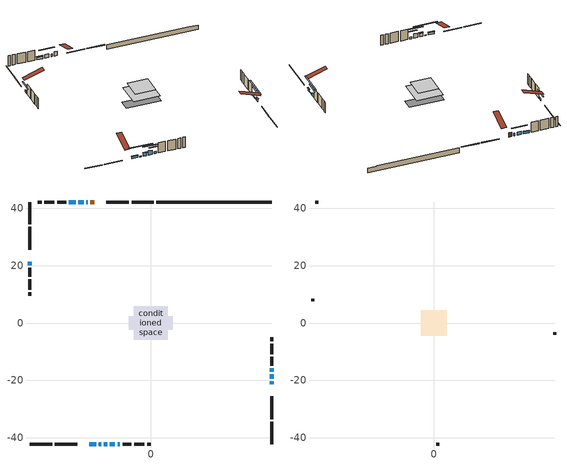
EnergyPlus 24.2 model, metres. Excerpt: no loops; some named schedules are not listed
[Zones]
conditioned space
 floor adiabatic (AdiabaticFloorConstruction): -5.89,-5.89 -5.89,5.89 5.89,5.89 5.89,-5.89 z2.75
 floor foundation (Slab1 construction): -7.62,-2.44 -7.62,2.44 7.62,2.44 7.62,-2.44 z-1.98
 wall outside (RimJoist1 construction): 1.08,42.24 -6.69,42.24 / -42.24,-42.24 -34.47,-42.24 / -42.24,42.24 -42.24,34.47 / 42.24,-42.24 42.24,-34.47 z0.31:0.61
 wall outside (RimJoist2 construction): -7.62,42.24 -15.57,42.24 / -33.54,-42.24 -25.59,-42.24 / -42.24,33.54 -42.24,25.59 / 42.24,-33.54 42.24,-25.59 z0.31:0.61
 wall outside (AdiabaticWallConstruction 1): -19.73,42.24 -21.1,42.24 z0.31:2.34
 wall outside (AdiabaticWallConstruction): -22.03,42.24 -22.45,42.24 / 42.24,-21.43 42.24,-20.36 z0.31:1.53; -21.43,-42.24 -18.99,-42.24 / -26.21,42.24 -28.65,42.24 z0.31:1.33; -18.07,-42.24 -17.32,-42.24 / 42.24,-19.44 42.24,-17.96 z0.31:0.64; -16.4,-42.24 -15.18,-42.24 / 42.24,-17.03 42.24,-15.81 / -23.38,42.24 -25.28,42.24 z0.31:1.89; -14.25,-42.24 -12.52,-42.24 z0.31:2.34; -11.59,-42.24 -10.75,-42.24 z0.31:1.23; -42.24,21.43 -42.24,20.21 z0.31:1.15
 wall outside (Wall1 construction): -29.58,42.24 -32.68,42.24 / -9.83,-42.24 -6.73,-42.24 / -42.24,19.28 -42.24,16.18 / 42.24,-14.88 42.24,-11.79 z0.31:5.19
 wall outside (Wall2 construction): -33.61,42.24 -37.2,42.24 / -5.8,-42.24 -2.2,-42.24 / -42.24,15.25 -42.24,11.66 / 42.24,-10.86 42.24,-7.26 z0.31:5.19
 wall outside (Wall3 construction): -38.13,42.24 -39.43,42.24 / -1.27,-42.24 0.02,-42.24 / -42.24,10.73 -42.24,9.43 / 42.24,-6.33 42.24,-5.04 z0.31:5.19
 wall foundation (FoundationWall1 construction): 2.01,42.24,-1.98 2.01,42.24,0.31 38.22,42.24,0.31 38.22,42.24,0.13 42.24,42.24,0.13 42.24,42.24,-1.98
 window (WindowConstruction 9): -22.03,42.24 -22.45,42.24 z0.31:1.53
 window (WindowConstruction 7): 42.24,-21.43 42.24,-20.36 z0.31:1.53
 window (WindowConstruction 8): -21.43,-42.24 -18.99,-42.24 z0.31:1.32
 window (WindowConstruction 10): -18.06,-42.24 -17.33,-42.24 z0.31:0.64
 window (WindowConstruction 11): 42.24,-19.44 42.24,-17.96 z0.31:0.64
 window (WindowConstruction): -16.4,-42.24 -15.18,-42.24 z0.31:1.89
 window (WindowConstruction 1): -14.25,-42.24 -12.52,-42.24 z0.31:2.34
 window (WindowConstruction 2): -11.59,-42.24 -10.75,-42.24 z0.31:1.22
 window (WindowConstruction 3): 42.24,-17.03 42.24,-15.81 z0.31:1.89
 window (WindowConstruction 4): -23.38,42.24 -25.28,42.24 z0.31:1.89
 window (WindowConstruction 5): -42.24,21.43 -42.24,20.21 z0.31:1.15
 window (WindowConstruction 6): -26.21,42.24 -28.65,42.24 z0.31:1.32
 door (Door): -19.73,42.24 -21.1,42.24 z0.31:2.34
 ceiling adiabatic (AdiabaticFloorConstruction): 5.89,-5.89 5.89,5.89 -5.89,5.89 -5.89,-5.89 z2.75
attic - vented
 floor to conditioned space (Floor1 construction Reversed): -4.49,-4.49 -4.49,4.49 4.49,4.49 4.49,-4.49 z5.19
 wall outside (Wall4 construction): -40.35,42.24 -41.31,42.24 / 0.95,-42.24 1.91,-42.24 / -42.24,8.51 -42.24,7.55 / 42.24,-4.11 42.24,-3.15 z0.31:5.19
 roof outside (Roof1 construction): -18.8,42.24,5.19 -18.8,33.5,8.1 -16.5,33.5,8.1 -16.5,42.24,5.19; -22.36,-42.24,5.19 -22.36,-33.5,8.1 -24.66,-33.5,8.1 -24.66,-42.24,5.19; -42.24,22.36,5.19 -33.5,22.36,8.1 -33.5,24.66,8.1 -42.24,24.66,5.19; 42.24,-22.36,5.19 33.5,-22.36,8.1 33.5,-24.66,8.1 42.24,-24.66,5.19
shading: 42.24,-20.16 42.24,-21.63 42.65,-21.63 42.65,-20.16 z1.73; -18.79,-42.24 -21.63,-42.24 -21.63,-42.65 -18.79,-42.65 z1.53; -12.37,-42.24 -23.02,-42.24 -23.02,-42.65 -12.37,-42.65 z5.6; 42.24,-13 42.24,-24.39 42.65,-24.39 42.65,-13 z5.6; -14.98,-42.24 -16.6,-42.24 -16.6,-42.65 -14.98,-42.65 z2.09; -10,-42.24 -16.77,-42.24 -16.77,-42.65 -10,-42.65 z4.86; -8.23,-42.24 -14.11,-42.24 -14.11,-42.65 -8.23,-42.65 z3.75; 42.24,-13.29 42.24,-19.55 42.65,-19.55 42.65,-13.29 z4.41; -27.8,42.24 -20.86,42.24 -20.86,42.65 -27.8,42.65 z4.41; -42.24,17.69 -42.24,23.95 -42.65,23.95 -42.65,17.69 z3.67; -28.85,42.24 -26.01,42.24 -26.01,42.65 -28.85,42.65 z1.53
[Building]
Building 1: Terrain=Suburbs
[Site:Location]
London AP_ON: Latitude {deg}=43.03; Longitude {deg}=-81.15; Time Zone {hr}=-5; Elevation {m}=278; Keep Site Location Information=Yes
[Site:GroundTemperature:Shallow]
3.98693, 1.93205, 1.76749, 2.74264, 6.6573, 10.5537, 13.9317, 16.0716, 16.2534, 14.513, 11.2211, 7.44421
[Site:WaterMainsTemperature]
Calculation Method=Schedule; Temperature Schedule=mains temperature schedule
[Material] Roughness=Rough; Thermal Absorptance=0.9
Name | Thickness {m} | Conductivity {W/m-K} | Density {kg/m3} | Specific Heat {J/kg-K} | Solar Absorptance | Visible Absorptance
asphalt or fiberglass shingles | 0.00635 | 0.162714 | 1121.4 | 1465.45 | 0.4 | 0.4
ceiling loosefill ins | 0.0846667 | 0.0480833 | 16.02 | 1046.75 | 0.7 | 0.7
ceiling stud and cavity | 0.1397 | 0.115483 | 65.682 | 1177.47 | 0.7 | 0.7
concrete 4.0 in. | 0.1016 | 1.803125 | 2242.8 | 837.4 | 0.7 | 0.7
concrete 8.0 in. | 0.2032 | 1.803125 | 2242.8 | 837.4 | 0.7 | 0.7
door material | 0.04445 | 0.053851 | 512.64 | 1214.23 | 0.7 | 0.7
exterior vertical ins | 0.0428564 | 0.029427 | 32.04 | 1214.23 | 0.7 | 0.7
floor covering | 0.0127 | 0.0433444 | 54.468 | 1339.84 | 0.6 | 0.6
floor rigid ins; wall rigid ins | 0.512978 | 0.029427 | 32.04 | 1214.23 | 0.7 | 0.7
floor stud and cavity | 0.1397 | 1.75129 | 37.0049 | 1207.88 | 0.7 | 0.7
furniture material conditioned space 1 | 0.1524 | 0.115458 | 640.8 | 1214.23 | 0.6 | 0.6
gypsum board | 0.0127 | 0.160291 | 801 | 837.4 | 0.6 | 0.6
gypsum board 1 | 0.00254 | 0.160291 | 801 | 837.4 | 0.6 | 0.6
gypsum board 2 | 0.0127 | 0.160291 | 801 | 837.4 | 0.7 | 0.7
osb sheathing 0.5 in. | 0.0127 | 0.115458 | 512.64 | 1214.23 | 0.7 | 0.7
osb sheathing 0.75 in. | 0.01905 | 0.115458 | 512.64 | 1214.23 | 0.7 | 0.7
osb sheathing 2.0 in. | 0.0508 | 0.115458 | 512.64 | 1214.23 | 0.7 | 0.7
rim joist rigid ins | 0.051816 | 0.029427 | 32.04 | 1214.23 | 0.7 | 0.7
rim joist stud and cavity | 0.0508 | 0.0451784 | 125.044 | 1163.47 | 0.6 | 0.6
rim joist stud and cavity 1 | 0.0508 | 0.275866 | 125.044 | 1163.47 | 0.6 | 0.6
wall stud and cavity | 0.1397 | 0.554847 | 139.0536 | 1170.24 | 0.7 | 0.7
wall stud and cavity 1 | 0.0889 | 0.204224 | 50.32683 | 1063.81 | 0.7 | 0.7
wall stud and cavity 2 | 0.1397 | 0.536101 | 139.0536 | 1170.24 | 0.7 | 0.7
wall stud and cavity 3 | 0.0889 | 6.1454 | 50.32683 | 1063.81 | 0.6 | 0.6
wall stud and cavity 4 | 0.0889 | 0.380278 | 52.3479 | 1209.89 | 0.7 | 0.7
wall stud and cavity 5 | 0.0889 | 0.391764 | 83.0341 | 1211.67 | 0.7 | 0.7
wood siding | 0.0254 | 0.102417 | 544.68 | 1172.36 | 0.4 | 0.4
wood siding 1 | 0.00254 | 0.102417 | 544.68 | 1172.36 | 0.4 | 0.4
wood siding 2; wood siding 3; wood siding 4 | 0.0254 | 0.102417 | 544.68 | 1172.36 | 0.7 | 0.7
[WindowMaterial:SimpleGlazingSystem]
Name | U-Factor {W/m2-K} | Solar Heat Gain Coefficient
WindowMaterial | 2.90941 | 0.68
WindowMaterial 1 | 2.90941 | 0.6
WindowMaterial 2 | 3.02808 | 0.5
WindowMaterial 3 | 2.89067 | 0.69
WindowMaterial 4 | 2.98322 | 0.6
WindowMaterial 5 | 2.929848 | 0.66
WindowMaterial 6 | 2.927009 | 0.66
WindowMaterial 7 | 2.986628 | 0.6
WindowMaterial 8 | 6.992457 | 0.67
[Construction]
AdiabaticFloorConstruction: floor stud and cavity, floor rigid ins, osb sheathing 0.75 in., floor covering
AdiabaticWallConstruction: wood siding 3, wall rigid ins, wall stud and cavity 4, gypsum board
AdiabaticWallConstruction 1: wood siding 4, wall rigid ins, wall stud and cavity 4, gypsum board
Door: door material
Floor1 construction Reversed: gypsum board, ceiling stud and cavity, ceiling loosefill ins
FoundationWall1 construction: concrete 8.0 in., gypsum board 2
furniture construction conditioned space 1: furniture material conditioned space 1
PartitionWallConstruction: gypsum board, wall stud and cavity 5, gypsum board
RimJoist1 construction: wood siding 2, osb sheathing 2.0 in., rim joist stud and cavity
RimJoist2 construction: wood siding 2, rim joist rigid ins, osb sheathing 2.0 in., rim joist stud and cavity 1
Roof1 construction: asphalt or fiberglass shingles
Slab1 construction: concrete 4.0 in.
Wall1 construction: wood siding, osb sheathing 0.5 in., wall stud and cavity, gypsum board
Wall2 construction: wood siding 1, wall stud and cavity 1, gypsum board 1
Wall3 construction: wood siding, osb sheathing 0.5 in., wall stud and cavity 2, gypsum board
Wall4 construction: wood siding 1, wall stud and cavity 3
WindowConstruction; WindowConstruction 3: WindowMaterial
WindowConstruction 1: WindowMaterial 1
WindowConstruction 10; WindowConstruction 11: WindowMaterial 8
WindowConstruction 2: WindowMaterial 2
WindowConstruction 4: WindowMaterial 3
WindowConstruction 5: WindowMaterial 4
WindowConstruction 6; WindowConstruction 8: WindowMaterial 5
WindowConstruction 7: WindowMaterial 6
WindowConstruction 9: WindowMaterial 7
[Zone] Multiplier=1; Part of Total Floor Area=Yes
Name | Volume {m3}
attic - vented | 38.1019
conditioned space | 539.4
[Space]
Name | Zone | Volume {m3}
attic - vented 1 | attic - vented | 38.1019
conditioned space 1 | conditioned space | 539.4
[ZoneInfiltration:EffectiveLeakageArea]
infil attic - vented 1: Zone or Space=attic - vented 1; Schedule=Always On Discrete; Effective Air Leakage Area {cm2}=3514.91; Stack Coefficient=0.00054175; Wind Coefficient=1.5726e-05
[ZoneMixing]
whole house fan mix: Zone or Space=attic - vented; Schedule=Always On Continuous; Design Flow Rate Calculation Method=Flow/Zone; Design Flow Rate {m3/s}=0; Source Zone or Space=conditioned space
[SurfaceProperty:ExposedFoundationPerimeter]
Slab1: Exposed Perimeter Calculation Method=TotalExposedPerimeter; Total Exposed Perimeter {m}=40.233
[InternalMass] Zone or ZoneList=conditioned space; Space or SpaceList=conditioned space 1
Name | Construction | Surface Area {m2}
furniture mass conditioned space 1 | furniture construction conditioned space 1 | 85.3239
partition wall mass | PartitionWallConstruction | 213.31
[Lights]
interior lighting: Zone or ZoneList or Space or SpaceList=conditioned space 1; Schedule=interior lighting schedule; Design Level Calculation Method=LightingLevel; Lighting Level {W}=343.2; Return Air Fraction=0; Fraction Radiant=0.6; Fraction Visible=0.2; Fraction Replaceable=1
[People]
occupants: Zone or ZoneList or Space or SpaceList=conditioned space 1; Number of People Schedule=occupants schedule; Number of People Calculation Method=People; Number of People=3; Fraction Radiant=0.314171; Sensible Heat Fraction=0.56303; Activity Level Schedule=occupants activity schedule; Carbon Dioxide Generation Rate {m3/s-W}=0; Enable ASHRAE 55 Comfort Warnings=No; Mean Radiant Temperature Calculation Type=EnclosureAveraged
[ElectricEquipment] Zone or ZoneList or Space or SpaceList=conditioned space 1; Design Level Calculation Method=EquipmentLevel
Name | Schedule | Design Level {W} | Fraction Latent | Fraction Radiant | Fraction Lost
clothes dryer | clothes dryer schedule | 140.772 | 0.015 | 0.081 | 0.85
clothes washer | clothes washer schedule | 32.1985 | 0.03 | 0.162 | 0.7
cooking range | cooking range schedule | 215.147 | 0.08 | 0.432 | 0.2
dishwasher | dishwasher schedule | 66.8632 | 0.3 | 0.18 | 0.4
fridge | fridge schedule | 72.9452 | 0 | 0.6 | 0
mech vent house fan | mech vent house fan schedule | 6.275 | 0 | 0 | 1
mech vent house fan cfis | mech vent house fan cfis schedule | 0 | 0 | 0 | 0
misc plug loads | misc plug loads schedule | 494.7 | 0.045 | 0.513 | 0.1
whole house fan | Always On Discrete | 0 | 0 | 0 | 1
[OtherEquipment] Zone or ZoneList or Space or SpaceList=conditioned space 1; Design Level Calculation Method=EquipmentLevel
Name | Fuel Type | Schedule | Design Level {W} | Fraction Latent | Fraction Radiant | Fraction Lost
clothes dryer 1 | Electricity | clothes dryer schedule | 0 | 0.015 | 0.081 | 0.85
cooking range 1 | Electricity | cooking range schedule | 0 | 0.08 | 0.432 | 0.2
general water use latent | None | general water use schedule | 62.594 | 1 | 0 | 0
general water use sensible | None | general water use schedule | -61.6891 | 0 | 0.6 | 0
mech vent house fan latent load | None | Always On Discrete | 0 | 1 | 0 | 0
mech vent house fan sensible load | None | Always On Discrete | 0 | 0 | 0 | 0
water heater energy adjustment1 | NaturalGas | Always On Discrete | 0.01 | 0 | 0 | 1
[ZoneInfiltration:DesignFlowRate] Zone or ZoneList or Space or SpaceList=conditioned space 1; Schedule=Always On Discrete; Design Flow Rate Calculation Method=Flow/Zone; Design Flow Rate {m3/s}=0
infil flow; natural vent flow; whole house fan flow
[AvailabilityManager:Scheduled]
central ac and furnace airloop Availability Manager: Schedule=Always On Discrete
[Foundation:Kiva]
Foundation Kiva 1: Initial Indoor Air Temperature {C}=18; Wall Height Above Grade {m}=0.309982; Wall Depth Below Slab {m}=0.2032; Custom Block Material Name 1=exterior vertical ins; Custom Block Depth 1 {m}=2.28999; Custom Block X Position 1 {m}=0.2159; Custom Block Z Position 1 {m}=0
[Foundation:Kiva:Settings]
Soil Conductivity {W/m-K}=0.849921; Soil Density {kg/m3}=1842.3; Soil Specific Heat {J/kg-K}=418.7; Ground Solar Absorptivity=0.9; Ground Thermal Absorptivity=0.9; Ground Surface Roughness {m}=0.03; Far-Field Width {m}=40; Deep-Ground Boundary Condition=ZeroFlux; Deep-Ground Depth {m}=40; Minimum Cell Dimension {m}=0.2; Maximum Cell Growth Coefficient=3; Simulation Timestep=Timestep
[Exterior:Lights]
exterior lighting: Schedule=exterior lighting schedule; Design Level {W}=75.6
[EnergyManagementSystem:GlobalVariable]
central_ac_and_furnace_airloop_Fan_RTF
infil_program_Qfan
infil_program_Qinf
natural_vent_program_Qnv
natural_vent_program_Qwhf
[EnergyManagementSystem:Sensor]
Name | Output:Variable or Output:Meter Index Key | Output:Variable or Output:Meter
airflow_gain | infil flow | Infiltration Sensible Heat Gain Energy
airflow_gain_1 | natural vent flow | Infiltration Sensible Heat Gain Energy
airflow_gain_2 | whole house fan flow | Infiltration Sensible Heat Gain Energy
airflow_loss | infil flow | Infiltration Sensible Heat Loss Energy
airflow_loss_1 | natural vent flow | Infiltration Sensible Heat Loss Energy
airflow_loss_2 | whole house fan flow | Infiltration Sensible Heat Loss Energy
clg_load_cond |  | Cooling:EnergyTransfer:Zone:CONDITIONED SPACE
clg_sp_s; clg_sp_s_1 | cooling setpoint | Schedule Value
clothes_dryer_exhaust_0_sch_s | clothes dryer exhaust 0 schedule | Schedule Value
cool_season | cooling season schedule | Schedule Value
htg_load_cond |  | Heating:EnergyTransfer:Zone:CONDITIONED SPACE
htg_sp_s; htg_sp_s_1 | heating setpoint | Schedule Value
ig_ee_conv | clothes dryer | Electric Equipment Convective Heating Energy
ig_ee_conv_2 | cooking range | Electric Equipment Convective Heating Energy
ig_ee_conv_4 | fridge | Electric Equipment Convective Heating Energy
ig_ee_conv_5 | misc plug loads | Electric Equipment Convective Heating Energy
ig_ee_conv_6 | whole house fan | Electric Equipment Convective Heating Energy
ig_ee_rad | clothes dryer | Electric Equipment Radiant Heating Energy
ig_ee_rad_2 | cooking range | Electric Equipment Radiant Heating Energy
ig_ee_rad_4 | fridge | Electric Equipment Radiant Heating Energy
ig_ee_rad_5 | misc plug loads | Electric Equipment Radiant Heating Energy
ig_ee_rad_6 | whole house fan | Electric Equipment Radiant Heating Energy
ig_lgt_conv | interior lighting | Lights Convective Heating Energy
ig_lgt_rad | interior lighting | Lights Radiant Heating Energy
ig_lgt_vis | interior lighting | Lights Visible Radiation Heating Energy
ig_oe_conv | clothes dryer 1 | Other Equipment Convective Heating Energy
ig_oe_conv_1 | cooking range 1 | Other Equipment Convective Heating Energy
ig_oe_conv_2 | general water use latent | Other Equipment Convective Heating Energy
ig_oe_conv_3 | general water use sensible | Other Equipment Convective Heating Energy
ig_oe_conv_4 | water heater energy adjustment1 | Other Equipment Convective Heating Energy
ig_oe_rad | clothes dryer 1 | Other Equipment Radiant Heating Energy
ig_oe_rad_1 | cooking range 1 | Other Equipment Radiant Heating Energy
ig_oe_rad_2 | general water use latent | Other Equipment Radiant Heating Energy
ig_oe_rad_3 | general water use sensible | Other Equipment Radiant Heating Energy
ig_oe_rad_4 | water heater energy adjustment1 | Other Equipment Radiant Heating Energy
ig_ppl_conv | occupants | People Convective Heating Energy
ig_ppl_rad | occupants | People Radiant Heating Energy
im_conv | furniture mass conditioned space 1 | Surface Inside Face Convection Heat Gain Energy
im_conv_1 | partition wall mass | Surface Inside Face Convection Heat Gain Energy
im_ig | furniture mass conditioned space 1 | Surface Inside Face Internal Gains Radiation Heat Gain Energy
im_ig_1 | partition wall mass | Surface Inside Face Internal Gains Radiation Heat Gain Energy
im_lgt | furniture mass conditioned space 1 | Surface Inside Face Lights Radiation Heat Gain Energy
im_lgt_1 | partition wall mass | Surface Inside Face Lights Radiation Heat Gain Energy
im_sol | furniture mass conditioned space 1 | Surface Inside Face Solar Radiation Heat Gain Energy
im_sol_1 | partition wall mass | Surface Inside Face Solar Radiation Heat Gain Energy
im_surf | furniture mass conditioned space 1 | Surface Inside Face Net Surface Thermal Radiation Heat Gain Energy
im_surf_1 | partition wall mass | Surface Inside Face Net Surface Thermal Radiation Heat Gain Energy
mv_conv | mech vent house fan | Electric Equipment Convective Heating Energy
mv_conv_1 | mech vent house fan cfis | Electric Equipment Convective Heating Energy
mv_conv_2 | mech vent house fan latent load | Other Equipment Convective Heating Energy
mv_conv_3 | mech vent house fan sensible load | Other Equipment Convective Heating Energy
mv_rad | mech vent house fan | Electric Equipment Radiant Heating Energy
mv_rad_1 | mech vent house fan cfis | Electric Equipment Radiant Heating Energy
mv_rad_2 | mech vent house fan latent load | Other Equipment Radiant Heating Energy
mv_rad_3 | mech vent house fan sensible load | Other Equipment Radiant Heating Energy
natural_vent_s | natural vent schedule | Schedule Value
out_pb_s |  | Site Outdoor Air Barometric Pressure
out_wt_s |  | Site Outdoor Air Humidity Ratio
site_vw_s |  | Site Wind Speed
ss_back_out | Window1 | Surface Window Shortwave from Zone Back Out Window Heat Transfer Rate
ss_back_out_1 | Window11 | Surface Window Shortwave from Zone Back Out Window Heat Transfer Rate
ss_back_out_10 | Window7 | Surface Window Shortwave from Zone Back Out Window Heat Transfer Rate
ss_back_out_11 | Window9 | Surface Window Shortwave from Zone Back Out Window Heat Transfer Rate
ss_back_out_2 | Window12 | Surface Window Shortwave from Zone Back Out Window Heat Transfer Rate
ss_back_out_3 | Window14 | Surface Window Shortwave from Zone Back Out Window Heat Transfer Rate
ss_back_out_4 | Window15 | Surface Window Shortwave from Zone Back Out Window Heat Transfer Rate
ss_back_out_5 | Window2 | Surface Window Shortwave from Zone Back Out Window Heat Transfer Rate
ss_back_out_6 | Window3 | Surface Window Shortwave from Zone Back Out Window Heat Transfer Rate
ss_back_out_7 | Window4 | Surface Window Shortwave from Zone Back Out Window Heat Transfer Rate
ss_back_out_8 | Window5 | Surface Window Shortwave from Zone Back Out Window Heat Transfer Rate
ss_back_out_9 | Window6 | Surface Window Shortwave from Zone Back Out Window Heat Transfer Rate
ss_conv | Door1 | Surface Inside Face Convection Heat Gain Energy
ss_conv_1 | Window1 | Surface Inside Face Convection Heat Gain Energy
ss_conv_10 | Window6 | Surface Inside Face Convection Heat Gain Energy
ss_conv_11 | Window7 | Surface Inside Face Convection Heat Gain Energy
ss_conv_12 | Window9 | Surface Inside Face Convection Heat Gain Energy
ss_conv_2 | Window11 | Surface Inside Face Convection Heat Gain Energy
ss_conv_3 | Window12 | Surface Inside Face Convection Heat Gain Energy
ss_conv_4 | Window14 | Surface Inside Face Convection Heat Gain Energy
ss_conv_5 | Window15 | Surface Inside Face Convection Heat Gain Energy
ss_conv_6 | Window2 | Surface Inside Face Convection Heat Gain Energy
ss_conv_7 | Window3 | Surface Inside Face Convection Heat Gain Energy
ss_conv_8 | Window4 | Surface Inside Face Convection Heat Gain Energy
ss_conv_9 | Window5 | Surface Inside Face Convection Heat Gain Energy
ss_ig | Door1 | Surface Inside Face Internal Gains Radiation Heat Gain Energy
ss_ig_1 | Window1 | Surface Inside Face Internal Gains Radiation Heat Gain Energy
ss_ig_10 | Window6 | Surface Inside Face Internal Gains Radiation Heat Gain Energy
ss_ig_11 | Window7 | Surface Inside Face Internal Gains Radiation Heat Gain Energy
ss_ig_12 | Window9 | Surface Inside Face Internal Gains Radiation Heat Gain Energy
ss_ig_2 | Window11 | Surface Inside Face Internal Gains Radiation Heat Gain Energy
ss_ig_3 | Window12 | Surface Inside Face Internal Gains Radiation Heat Gain Energy
ss_ig_4 | Window14 | Surface Inside Face Internal Gains Radiation Heat Gain Energy
ss_ig_5 | Window15 | Surface Inside Face Internal Gains Radiation Heat Gain Energy
ss_ig_6 | Window2 | Surface Inside Face Internal Gains Radiation Heat Gain Energy
ss_ig_7 | Window3 | Surface Inside Face Internal Gains Radiation Heat Gain Energy
ss_ig_8 | Window4 | Surface Inside Face Internal Gains Radiation Heat Gain Energy
ss_ig_9 | Window5 | Surface Inside Face Internal Gains Radiation Heat Gain Energy
ss_lgt | Door1 | Surface Inside Face Lights Radiation Heat Gain Energy
ss_sol | Door1 | Surface Inside Face Solar Radiation Heat Gain Energy
ss_surf | Door1 | Surface Inside Face Net Surface Thermal Radiation Heat Gain Energy
ss_surf_1 | Window1 | Surface Inside Face Net Surface Thermal Radiation Heat Gain Energy
ss_surf_10 | Window6 | Surface Inside Face Net Surface Thermal Radiation Heat Gain Energy
ss_surf_11 | Window7 | Surface Inside Face Net Surface Thermal Radiation Heat Gain Energy
ss_surf_12 | Window9 | Surface Inside Face Net Surface Thermal Radiation Heat Gain Energy
ss_surf_2 | Window11 | Surface Inside Face Net Surface Thermal Radiation Heat Gain Energy
ss_surf_3 | Window12 | Surface Inside Face Net Surface Thermal Radiation Heat Gain Energy
ss_surf_4 | Window14 | Surface Inside Face Net Surface Thermal Radiation Heat Gain Energy
ss_surf_5 | Window15 | Surface Inside Face Net Surface Thermal Radiation Heat Gain Energy
ss_surf_6 | Window2 | Surface Inside Face Net Surface Thermal Radiation Heat Gain Energy
ss_surf_7 | Window3 | Surface Inside Face Net Surface Thermal Radiation Heat Gain Energy
ss_surf_8 | Window4 | Surface Inside Face Net Surface Thermal Radiation Heat Gain Energy
ss_surf_9 | Window5 | Surface Inside Face Net Surface Thermal Radiation Heat Gain Energy
ss_trans_in | Window1 | Surface Window Transmitted Solar Radiation Rate
ss_trans_in_1 | Window11 | Surface Window Transmitted Solar Radiation Rate
ss_trans_in_10 | Window7 | Surface Window Transmitted Solar Radiation Rate
ss_trans_in_11 | Window9 | Surface Window Transmitted Solar Radiation Rate
ss_trans_in_2 | Window12 | Surface Window Transmitted Solar Radiation Rate
ss_trans_in_3 | Window14 | Surface Window Transmitted Solar Radiation Rate
ss_trans_in_4 | Window15 | Surface Window Transmitted Solar Radiation Rate
ss_trans_in_5 | Window2 | Surface Window Transmitted Solar Radiation Rate
ss_trans_in_6 | Window3 | Surface Window Transmitted Solar Radiation Rate
ss_trans_in_7 | Window4 | Surface Window Transmitted Solar Radiation Rate
ss_trans_in_8 | Window5 | Surface Window Transmitted Solar Radiation Rate
ss_trans_in_9 | Window6 | Surface Window Transmitted Solar Radiation Rate
ss_trans_out | Window1 | Surface Inside Face Initial Transmitted Diffuse Transmitted Out Window Solar Radiation Rate
ss_trans_out_1 | Window11 | Surface Inside Face Initial Transmitted Diffuse Transmitted Out Window Solar Radiation Rate
ss_trans_out_10 | Window7 | Surface Inside Face Initial Transmitted Diffuse Transmitted Out Window Solar Radiation Rate
ss_trans_out_11 | Window9 | Surface Inside Face Initial Transmitted Diffuse Transmitted Out Window Solar Radiation Rate
ss_trans_out_2 | Window12 | Surface Inside Face Initial Transmitted Diffuse Transmitted Out Window Solar Radiation Rate
ss_trans_out_3 | Window14 | Surface Inside Face Initial Transmitted Diffuse Transmitted Out Window Solar Radiation Rate
ss_trans_out_4 | Window15 | Surface Inside Face Initial Transmitted Diffuse Transmitted Out Window Solar Radiation Rate
ss_trans_out_5 | Window2 | Surface Inside Face Initial Transmitted Diffuse Transmitted Out Window Solar Radiation Rate
ss_trans_out_6 | Window3 | Surface Inside Face Initial Transmitted Diffuse Transmitted Out Window Solar Radiation Rate
ss_trans_out_7 | Window4 | Surface Inside Face Initial Transmitted Diffuse Transmitted Out Window Solar Radiation Rate
ss_trans_out_8 | Window5 | Surface Inside Face Initial Transmitted Diffuse Transmitted Out Window Solar Radiation Rate
ss_trans_out_9 | Window6 | Surface Inside Face Initial Transmitted Diffuse Transmitted Out Window Solar Radiation Rate
s_conv | Floor1 | Surface Inside Face Convection Heat Gain Energy
s_conv_1 | FoundationWall1 | Surface Inside Face Convection Heat Gain Energy
s_conv_10 | RimJoist2:270 | Surface Inside Face Convection Heat Gain Energy
s_conv_11 | RimJoist2:90 | Surface Inside Face Convection Heat Gain Energy
s_conv_12 | Slab1 | Surface Inside Face Convection Heat Gain Energy
s_conv_13 | Wall1:0 | Surface Inside Face Convection Heat Gain Energy
s_conv_14 | Wall1:180 | Surface Inside Face Convection Heat Gain Energy
s_conv_15 | Wall1:270 | Surface Inside Face Convection Heat Gain Energy
s_conv_16 | Wall1:90 | Surface Inside Face Convection Heat Gain Energy
s_conv_17 | Wall2:0 | Surface Inside Face Convection Heat Gain Energy
s_conv_18 | Wall2:180 | Surface Inside Face Convection Heat Gain Energy
s_conv_19 | Wall2:270 | Surface Inside Face Convection Heat Gain Energy
